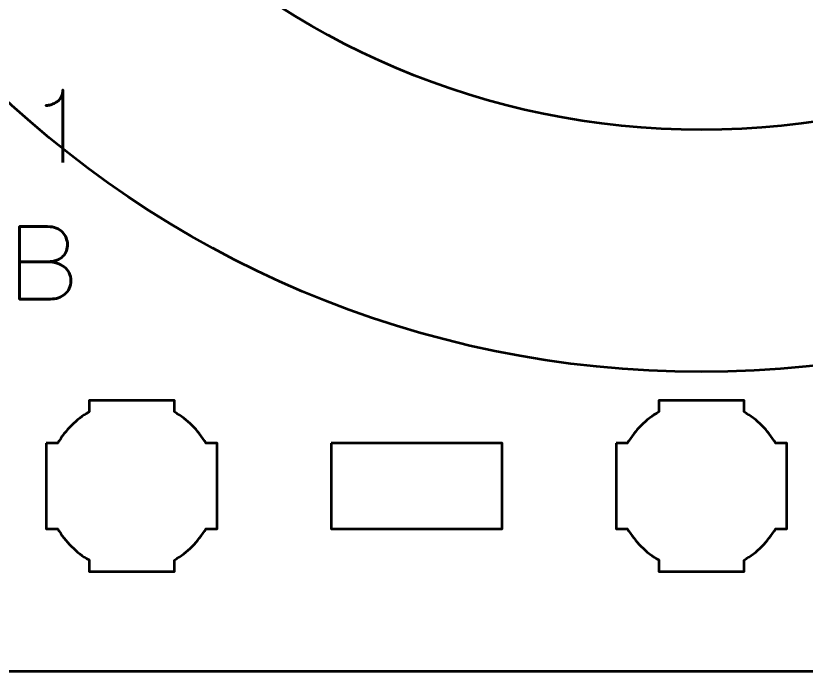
# Model space of a CAD drawing. Header units: centimetres. Extents: x -35.2 to 14.2, y -19.5 to -10.2.
# Drawn here: x 7.093 to 9.868, y -19.5 to -17.2 of the extents above; entities that cross this region are included whole.
import ezdxf

# ---------------------------------------------------------------- set-up
doc = ezdxf.new("R2010")
doc.units = ezdxf.units.CM
doc.header["$MEASUREMENT"] = 0
doc.layers.add('Layer 1', color=7, linetype='Continuous')

msp = doc.modelspace()

# ---------------------------------------------------------------- linework, layer by layer
at = {"layer": 'Layer 1', "lineweight": 53}
for centre, major_axis in [((9.49999, -14.85001), (0, 3.6)), ((9.49999, -14.85), (0, 2.75))]:
    msp.add_ellipse(centre, major_axis=major_axis, ratio=1, dxfattribs=at)
for points, knots in [([(5.35005, -10.19995), (5.35005, -10.19995), (13.64995, -10.19995), (13.64995, -10.19995), (13.64995, -10.19995), (13.92695, -10.19995), (14.15005, -10.42305), (14.15005, -10.70005), (14.15005, -10.70005), (14.15005, -10.70005), (14.15005, -18.99995), (14.15005, -18.99995), (14.15005, -18.99995), (14.15005, -19.27695), (13.92695, -19.50005), (13.64995, -19.50005), (13.64995, -19.50005), (13.64995, -19.50005), (5.35005, -19.50005), (5.35005, -19.50005), (5.35005, -19.50005), (5.07305, -19.50005), (4.84995, -19.27695), (4.84995, -18.99995), (4.84995, -18.99995), (4.84995, -18.99995), (4.84995, -10.70005), (4.84995, -10.70005), (4.84995, -10.70005), (4.84995, -10.42305), (5.07305, -10.19995), (5.35005, -10.19995)], [0, 0, 0, 0, 0.125, 0.125, 0.125, 0.125, 0.25, 0.25, 0.25, 0.25, 0.375, 0.375, 0.375, 0.375, 0.5, 0.5, 0.5, 0.5, 0.625, 0.625, 0.625, 0.625, 0.75, 0.75, 0.75, 0.75, 0.875, 0.875, 0.875, 0.875, 1, 1, 1, 1]), ([(7.19999, -18.69997), (7.19999, -18.69997), (7.24019, -18.69997), (7.24019, -18.69997), (7.24019, -18.69997), (7.26652, -18.65445), (7.30448, -18.61652), (7.34999, -18.59019), (7.34999, -18.59019), (7.34999, -18.59019), (7.34999, -18.54997), (7.34999, -18.54997), (7.34999, -18.54997), (7.34999, -18.54997), (7.64999, -18.54997), (7.64999, -18.54997), (7.64999, -18.54997), (7.64999, -18.54997), (7.64999, -18.59016), (7.64999, -18.59016), (7.64999, -18.59016), (7.69552, -18.61649), (7.73351, -18.65444), (7.75987, -18.69997), (7.75987, -18.69997), (7.75987, -18.69997), (7.79999, -18.69997), (7.79999, -18.69997), (7.79999, -18.69997), (7.79999, -18.69997), (7.79999, -18.84539), (7.79999, -18.84539), (7.79999, -18.84539), (7.79999, -18.84539), (7.80005, -18.85004), (7.80005, -18.85004), (7.80005, -18.85004), (7.80005, -18.85004), (7.79999, -18.85468), (7.79999, -18.85468), (7.79999, -18.85468), (7.79999, -18.85468), (7.79999, -18.99997), (7.79999, -18.99997), (7.79999, -18.99997), (7.79999, -18.99997), (7.75992, -18.99997), (7.75992, -18.99997), (7.75992, -18.99997), (7.73357, -19.04554), (7.69557, -19.08355), (7.64999, -19.10991), (7.64999, -19.10991), (7.64999, -19.10991), (7.64999, -19.14997), (7.64999, -19.14997), (7.64999, -19.14997), (7.64999, -19.14997), (7.50671, -19.14997), (7.50671, -19.14997), (7.50671, -19.14997), (7.50671, -19.14997), (7.50004, -19.15005), (7.50004, -19.15005), (7.50004, -19.15005), (7.50004, -19.15005), (7.49336, -19.14997), (7.49336, -19.14997), (7.49336, -19.14997), (7.49336, -19.14997), (7.34999, -19.14997), (7.34999, -19.14997), (7.34999, -19.14997), (7.34999, -19.14997), (7.34999, -19.10987), (7.34999, -19.10987), (7.34999, -19.10987), (7.30445, -19.08351), (7.26647, -19.04552), (7.24014, -18.99997), (7.24014, -18.99997), (7.24014, -18.99997), (7.19999, -18.99997), (7.19999, -18.99997), (7.19999, -18.99997), (7.19999, -18.99997), (7.19999, -18.69997), (7.19999, -18.69997)], [0, 0, 0, 0, 0.0454545, 0.0454545, 0.0454545, 0.0454545, 0.0909091, 0.0909091, 0.0909091, 0.0909091, 0.1363636, 0.1363636, 0.1363636, 0.1363636, 0.1818182, 0.1818182, 0.1818182, 0.1818182, 0.2272727, 0.2272727, 0.2272727, 0.2272727, 0.2727273, 0.2727273, 0.2727273, 0.2727273, 0.3181818, 0.3181818, 0.3181818, 0.3181818, 0.3636364, 0.3636364, 0.3636364, 0.3636364, 0.4090909, 0.4090909, 0.4090909, 0.4090909, 0.4545455, 0.4545455, 0.4545455, 0.4545455, 0.5, 0.5, 0.5, 0.5, 0.5454545, 0.5454545, 0.5454545, 0.5454545, 0.5909091, 0.5909091, 0.5909091, 0.5909091, 0.6363636, 0.6363636, 0.6363636, 0.6363636, 0.6818182, 0.6818182, 0.6818182, 0.6818182, 0.7272727, 0.7272727, 0.7272727, 0.7272727, 0.7727273, 0.7727273, 0.7727273, 0.7727273, 0.8181818, 0.8181818, 0.8181818, 0.8181818, 0.8636364, 0.8636364, 0.8636364, 0.8636364, 0.9090909, 0.9090909, 0.9090909, 0.9090909, 0.9545455, 0.9545455, 0.9545455, 0.9545455, 1, 1, 1, 1]), ([(9.19999, -18.69997), (9.19999, -18.69997), (9.24019, -18.69997), (9.24019, -18.69997), (9.24019, -18.69997), (9.26652, -18.65445), (9.30448, -18.61652), (9.34999, -18.59019), (9.34999, -18.59019), (9.34999, -18.59019), (9.34999, -18.54997), (9.34999, -18.54997), (9.34999, -18.54997), (9.34999, -18.54997), (9.64999, -18.54997), (9.64999, -18.54997), (9.64999, -18.54997), (9.64999, -18.54997), (9.64999, -18.59016), (9.64999, -18.59016), (9.64999, -18.59016), (9.69552, -18.61649), (9.73351, -18.65444), (9.75987, -18.69997), (9.75987, -18.69997), (9.75987, -18.69997), (9.79999, -18.69997), (9.79999, -18.69997), (9.79999, -18.69997), (9.79999, -18.69997), (9.79999, -18.84539), (9.79999, -18.84539), (9.79999, -18.84539), (9.79999, -18.84539), (9.80005, -18.85004), (9.80005, -18.85004), (9.80005, -18.85004), (9.80005, -18.85004), (9.79999, -18.85468), (9.79999, -18.85468), (9.79999, -18.85468), (9.79999, -18.85468), (9.79999, -18.99997), (9.79999, -18.99997), (9.79999, -18.99997), (9.79999, -18.99997), (9.75992, -18.99997), (9.75992, -18.99997), (9.75992, -18.99997), (9.73357, -19.04554), (9.69557, -19.08355), (9.64999, -19.10991), (9.64999, -19.10991), (9.64999, -19.10991), (9.64999, -19.14997), (9.64999, -19.14997), (9.64999, -19.14997), (9.64999, -19.14997), (9.50671, -19.14997), (9.50671, -19.14997), (9.50671, -19.14997), (9.50671, -19.14997), (9.50004, -19.15005), (9.50004, -19.15005), (9.50004, -19.15005), (9.50004, -19.15005), (9.49336, -19.14997), (9.49336, -19.14997), (9.49336, -19.14997), (9.49336, -19.14997), (9.34999, -19.14997), (9.34999, -19.14997), (9.34999, -19.14997), (9.34999, -19.14997), (9.34999, -19.10987), (9.34999, -19.10987), (9.34999, -19.10987), (9.30445, -19.08351), (9.26647, -19.04552), (9.24014, -18.99997), (9.24014, -18.99997), (9.24014, -18.99997), (9.19999, -18.99997), (9.19999, -18.99997), (9.19999, -18.99997), (9.19999, -18.99997), (9.19999, -18.69997), (9.19999, -18.69997)], [0, 0, 0, 0, 0.0454545, 0.0454545, 0.0454545, 0.0454545, 0.0909091, 0.0909091, 0.0909091, 0.0909091, 0.1363636, 0.1363636, 0.1363636, 0.1363636, 0.1818182, 0.1818182, 0.1818182, 0.1818182, 0.2272727, 0.2272727, 0.2272727, 0.2272727, 0.2727273, 0.2727273, 0.2727273, 0.2727273, 0.3181818, 0.3181818, 0.3181818, 0.3181818, 0.3636364, 0.3636364, 0.3636364, 0.3636364, 0.4090909, 0.4090909, 0.4090909, 0.4090909, 0.4545455, 0.4545455, 0.4545455, 0.4545455, 0.5, 0.5, 0.5, 0.5, 0.5454545, 0.5454545, 0.5454545, 0.5454545, 0.5909091, 0.5909091, 0.5909091, 0.5909091, 0.6363636, 0.6363636, 0.6363636, 0.6363636, 0.6818182, 0.6818182, 0.6818182, 0.6818182, 0.7272727, 0.7272727, 0.7272727, 0.7272727, 0.7727273, 0.7727273, 0.7727273, 0.7727273, 0.8181818, 0.8181818, 0.8181818, 0.8181818, 0.8636364, 0.8636364, 0.8636364, 0.8636364, 0.9090909, 0.9090909, 0.9090909, 0.9090909, 0.9545455, 0.9545455, 0.9545455, 0.9545455, 1, 1, 1, 1]), ([(8.19996, -18.69995), (8.19996, -18.69995), (8.79997, -18.69995), (8.79997, -18.69995), (8.79997, -18.69995), (8.79997, -18.69995), (8.79997, -18.99995), (8.79997, -18.99995), (8.79997, -18.99995), (8.79997, -18.99995), (8.19996, -18.99995), (8.19996, -18.99995), (8.19996, -18.99995), (8.19996, -18.99995), (8.19996, -18.69995), (8.19996, -18.69995)], [0, 0, 0, 0, 0.25, 0.25, 0.25, 0.25, 0.5, 0.5, 0.5, 0.5, 0.75, 0.75, 0.75, 0.75, 1, 1, 1, 1])]:
    msp.add_open_spline(points, degree=3, knots=knots, dxfattribs=at)
at = {"layer": 'Layer 1', "color": 5, "lineweight": 53}
for points, knots in [([(7.25828, -17.71477), (7.25828, -17.71477), (7.25828, -17.46042), (7.25828, -17.46042), (7.25828, -17.46042), (7.25822, -17.46906), (7.2567, -17.47647), (7.25376, -17.48264), (7.25376, -17.48264), (7.25087, -17.48887), (7.24705, -17.49399), (7.24235, -17.4981), (7.24235, -17.4981), (7.23765, -17.50222), (7.23259, -17.50551), (7.22718, -17.50798), (7.22718, -17.50798), (7.22177, -17.51039), (7.21654, -17.51222), (7.21148, -17.51333), (7.21148, -17.51333), (7.20637, -17.51451), (7.20201, -17.51521), (7.19831, -17.51545), (7.19831, -17.51545), (7.20201, -17.51521), (7.20637, -17.51451), (7.21148, -17.51333), (7.21148, -17.51333), (7.21654, -17.51222), (7.22177, -17.51039), (7.22718, -17.50798), (7.22718, -17.50798), (7.23259, -17.50551), (7.23765, -17.50222), (7.24235, -17.4981), (7.24235, -17.4981), (7.24705, -17.49399), (7.25087, -17.48887), (7.25376, -17.48264), (7.25376, -17.48264), (7.2567, -17.47647), (7.25822, -17.46906), (7.25828, -17.46042), (7.25828, -17.46042), (7.25828, -17.46042), (7.25828, -17.71477), (7.25828, -17.71477)], [0, 0, 0, 0, 0.0833333, 0.0833333, 0.0833333, 0.0833333, 0.1666667, 0.1666667, 0.1666667, 0.1666667, 0.25, 0.25, 0.25, 0.25, 0.3333333, 0.3333333, 0.3333333, 0.3333333, 0.4166667, 0.4166667, 0.4166667, 0.4166667, 0.5, 0.5, 0.5, 0.5, 0.5833333, 0.5833333, 0.5833333, 0.5833333, 0.6666667, 0.6666667, 0.6666667, 0.6666667, 0.75, 0.75, 0.75, 0.75, 0.8333333, 0.8333333, 0.8333333, 0.8333333, 0.9166667, 0.9166667, 0.9166667, 0.9166667, 1, 1, 1, 1]), ([(7.10607, -18.06331), (7.10607, -18.06331), (7.20379, -18.06331), (7.20379, -18.06331), (7.20379, -18.06331), (7.21649, -18.06325), (7.22731, -18.06149), (7.23642, -18.05802), (7.23642, -18.05802), (7.24548, -18.05461), (7.25283, -18.04996), (7.25853, -18.04414), (7.25853, -18.04414), (7.26423, -18.03832), (7.26835, -18.03173), (7.27094, -18.02444), (7.27094, -18.02444), (7.27346, -18.01721), (7.27464, -18.00969), (7.27435, -18.00192), (7.27435, -18.00192), (7.27399, -17.99416), (7.27235, -17.98664), (7.26941, -17.97929), (7.26941, -17.97929), (7.26653, -17.97194), (7.26218, -17.96529), (7.25647, -17.95936), (7.25647, -17.95936), (7.25077, -17.95342), (7.24365, -17.94871), (7.23501, -17.94524), (7.23501, -17.94524), (7.22637, -17.94172), (7.2162, -17.93989), (7.2045, -17.93984), (7.2045, -17.93984), (7.2045, -17.93984), (7.10607, -17.93984), (7.10607, -17.93984), (7.10607, -17.93984), (7.10607, -17.93984), (7.10607, -18.19419), (7.10607, -18.19419), (7.10607, -18.19419), (7.10607, -18.19419), (7.21437, -18.19419), (7.21437, -18.19419), (7.21437, -18.19419), (7.22449, -18.19419), (7.23389, -18.19272), (7.2426, -18.18984), (7.2426, -18.18984), (7.2513, -18.1869), (7.25888, -18.18272), (7.26547, -18.17714), (7.26547, -18.17714), (7.27199, -18.17161), (7.27711, -18.16491), (7.28076, -18.15697), (7.28076, -18.15697), (7.2844, -18.14903), (7.28628, -18.14004), (7.28634, -18.12998), (7.28634, -18.12998), (7.28611, -18.11987), (7.28399, -18.11076), (7.27993, -18.10258), (7.27993, -18.10258), (7.27588, -18.09441), (7.27023, -18.08742), (7.26294, -18.08154), (7.26294, -18.08154), (7.25565, -18.07571), (7.24695, -18.07119), (7.23695, -18.06807), (7.23695, -18.06807), (7.22696, -18.06495), (7.2159, -18.06337), (7.20379, -18.06331), (7.20379, -18.06331), (7.2159, -18.06337), (7.22696, -18.06495), (7.23695, -18.06807), (7.23695, -18.06807), (7.24695, -18.07119), (7.25565, -18.07571), (7.26294, -18.08154), (7.26294, -18.08154), (7.27023, -18.08742), (7.27588, -18.09441), (7.27993, -18.10258), (7.27993, -18.10258), (7.28399, -18.11076), (7.28611, -18.11987), (7.28634, -18.12998), (7.28634, -18.12998), (7.28628, -18.14004), (7.2844, -18.14903), (7.28076, -18.15697), (7.28076, -18.15697), (7.27711, -18.16491), (7.27199, -18.17161), (7.26547, -18.17714), (7.26547, -18.17714), (7.25888, -18.18272), (7.2513, -18.1869), (7.2426, -18.18984), (7.2426, -18.18984), (7.23389, -18.19272), (7.22449, -18.19419), (7.21437, -18.19419), (7.21437, -18.19419), (7.21437, -18.19419), (7.10607, -18.19419), (7.10607, -18.19419), (7.10607, -18.19419), (7.10607, -18.19419), (7.10607, -17.93984), (7.10607, -17.93984), (7.10607, -17.93984), (7.10607, -17.93984), (7.2045, -17.93984), (7.2045, -17.93984), (7.2045, -17.93984), (7.2162, -17.93989), (7.22637, -17.94172), (7.23501, -17.94524), (7.23501, -17.94524), (7.24365, -17.94871), (7.25077, -17.95342), (7.25647, -17.95936), (7.25647, -17.95936), (7.26218, -17.96529), (7.26653, -17.97194), (7.26941, -17.97929), (7.26941, -17.97929), (7.27235, -17.98664), (7.27399, -17.99416), (7.27435, -18.00192), (7.27435, -18.00192), (7.27464, -18.00969), (7.27346, -18.01721), (7.27094, -18.02444), (7.27094, -18.02444), (7.26835, -18.03173), (7.26423, -18.03832), (7.25853, -18.04414), (7.25853, -18.04414), (7.25283, -18.04996), (7.24548, -18.05461), (7.23642, -18.05802), (7.23642, -18.05802), (7.22731, -18.06149), (7.21649, -18.06325), (7.20379, -18.06331), (7.20379, -18.06331), (7.20379, -18.06331), (7.10607, -18.06331), (7.10607, -18.06331)], [0, 0, 0, 0, 0.025, 0.025, 0.025, 0.025, 0.05, 0.05, 0.05, 0.05, 0.075, 0.075, 0.075, 0.075, 0.1, 0.1, 0.1, 0.1, 0.125, 0.125, 0.125, 0.125, 0.15, 0.15, 0.15, 0.15, 0.175, 0.175, 0.175, 0.175, 0.2, 0.2, 0.2, 0.2, 0.225, 0.225, 0.225, 0.225, 0.25, 0.25, 0.25, 0.25, 0.275, 0.275, 0.275, 0.275, 0.3, 0.3, 0.3, 0.3, 0.325, 0.325, 0.325, 0.325, 0.35, 0.35, 0.35, 0.35, 0.375, 0.375, 0.375, 0.375, 0.4, 0.4, 0.4, 0.4, 0.425, 0.425, 0.425, 0.425, 0.45, 0.45, 0.45, 0.45, 0.475, 0.475, 0.475, 0.475, 0.5, 0.5, 0.5, 0.5, 0.525, 0.525, 0.525, 0.525, 0.55, 0.55, 0.55, 0.55, 0.575, 0.575, 0.575, 0.575, 0.6, 0.6, 0.6, 0.6, 0.625, 0.625, 0.625, 0.625, 0.65, 0.65, 0.65, 0.65, 0.675, 0.675, 0.675, 0.675, 0.7, 0.7, 0.7, 0.7, 0.725, 0.725, 0.725, 0.725, 0.75, 0.75, 0.75, 0.75, 0.775, 0.775, 0.775, 0.775, 0.8, 0.8, 0.8, 0.8, 0.825, 0.825, 0.825, 0.825, 0.85, 0.85, 0.85, 0.85, 0.875, 0.875, 0.875, 0.875, 0.9, 0.9, 0.9, 0.9, 0.925, 0.925, 0.925, 0.925, 0.95, 0.95, 0.95, 0.95, 0.975, 0.975, 0.975, 0.975, 1, 1, 1, 1])]:
    msp.add_open_spline(points, degree=3, knots=knots, dxfattribs=at)

doc.saveas('drawing.dxf')
